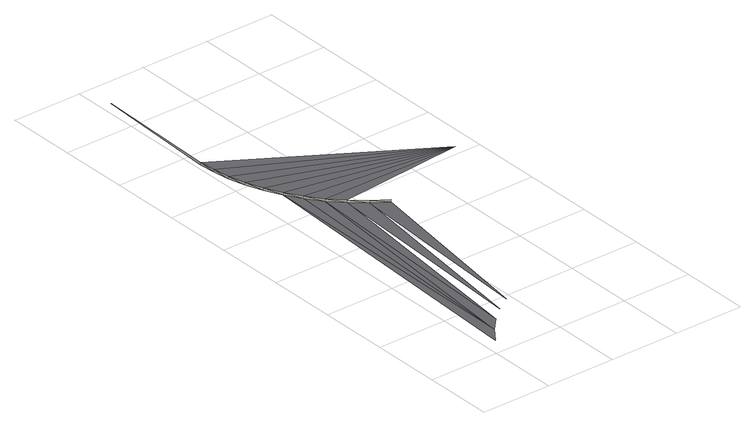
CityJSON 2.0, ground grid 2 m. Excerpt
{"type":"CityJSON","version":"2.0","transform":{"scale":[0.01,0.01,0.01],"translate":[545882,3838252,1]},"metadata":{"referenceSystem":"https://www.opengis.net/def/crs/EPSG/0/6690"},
"CityObjects":{
"road1":{"type":"Road","attributes":{"RoadStructureAttribute.sectionType":"4"},"geometry":[{"type":"MultiSurface","lod":"3","boundaries":[[[0,1,2]],[[1,3,4]],[[1,5,2]],[[1,4,5]],[[3,6,4]],[[7,8,9]],[[7,9,10]],[[11,7,10]],[[12,9,8]],[[10,13,11]],[[8,2,12]],[[2,14,12]],[[15,11,13]],[[16,17,15]],[[15,13,16]],[[5,18,14]],[[14,2,5]],[[19,20,6]],[[5,4,18]],[[4,21,18]],[[22,23,20]],[[21,4,6]],[[24,21,6]],[[6,20,24]],[[17,16,25]],[[26,24,20]],[[27,10,9]],[[27,9,12]],[[26,20,23]],[[27,13,10]],[[27,12,14]],[[27,16,13]],[[28,26,23]],[[27,14,18]],[[27,18,21]],[[27,21,24]]],"semantics":{"surfaces":[{"type":"TrafficArea","function":"1020"},{"type":"AuxiliaryTrafficArea","function":"2000"},{"type":"TrafficArea","function":"2000"}],"values":[0,0,0,0,0,1,1,1,1,1,1,1,1,1,1,1,1,0,1,1,0,1,1,1,1,1,2,2,1,2,2,2,1,2,2,2]}}]}
},
"vertices":[
[33,42,49],[62,82,50],[76,911,45],[97,119,50],[135,822,46],[103,865,46],[172,783,47],[36,1007,44],[54,958,45],[36,1007,51],[24,1056,51],[24,1056,44],[54,958,52],[17,1104,51],[76,911,52],[17,1104,44],[14,1152,50],[14,1152,43],[103,865,53],[135,151,50],[212,747,47],[135,822,53],[177,178,50],[255,716,48],[172,783,54],[28,1511,47],[212,747,54],[541,821,51],[255,716,55]
]}
